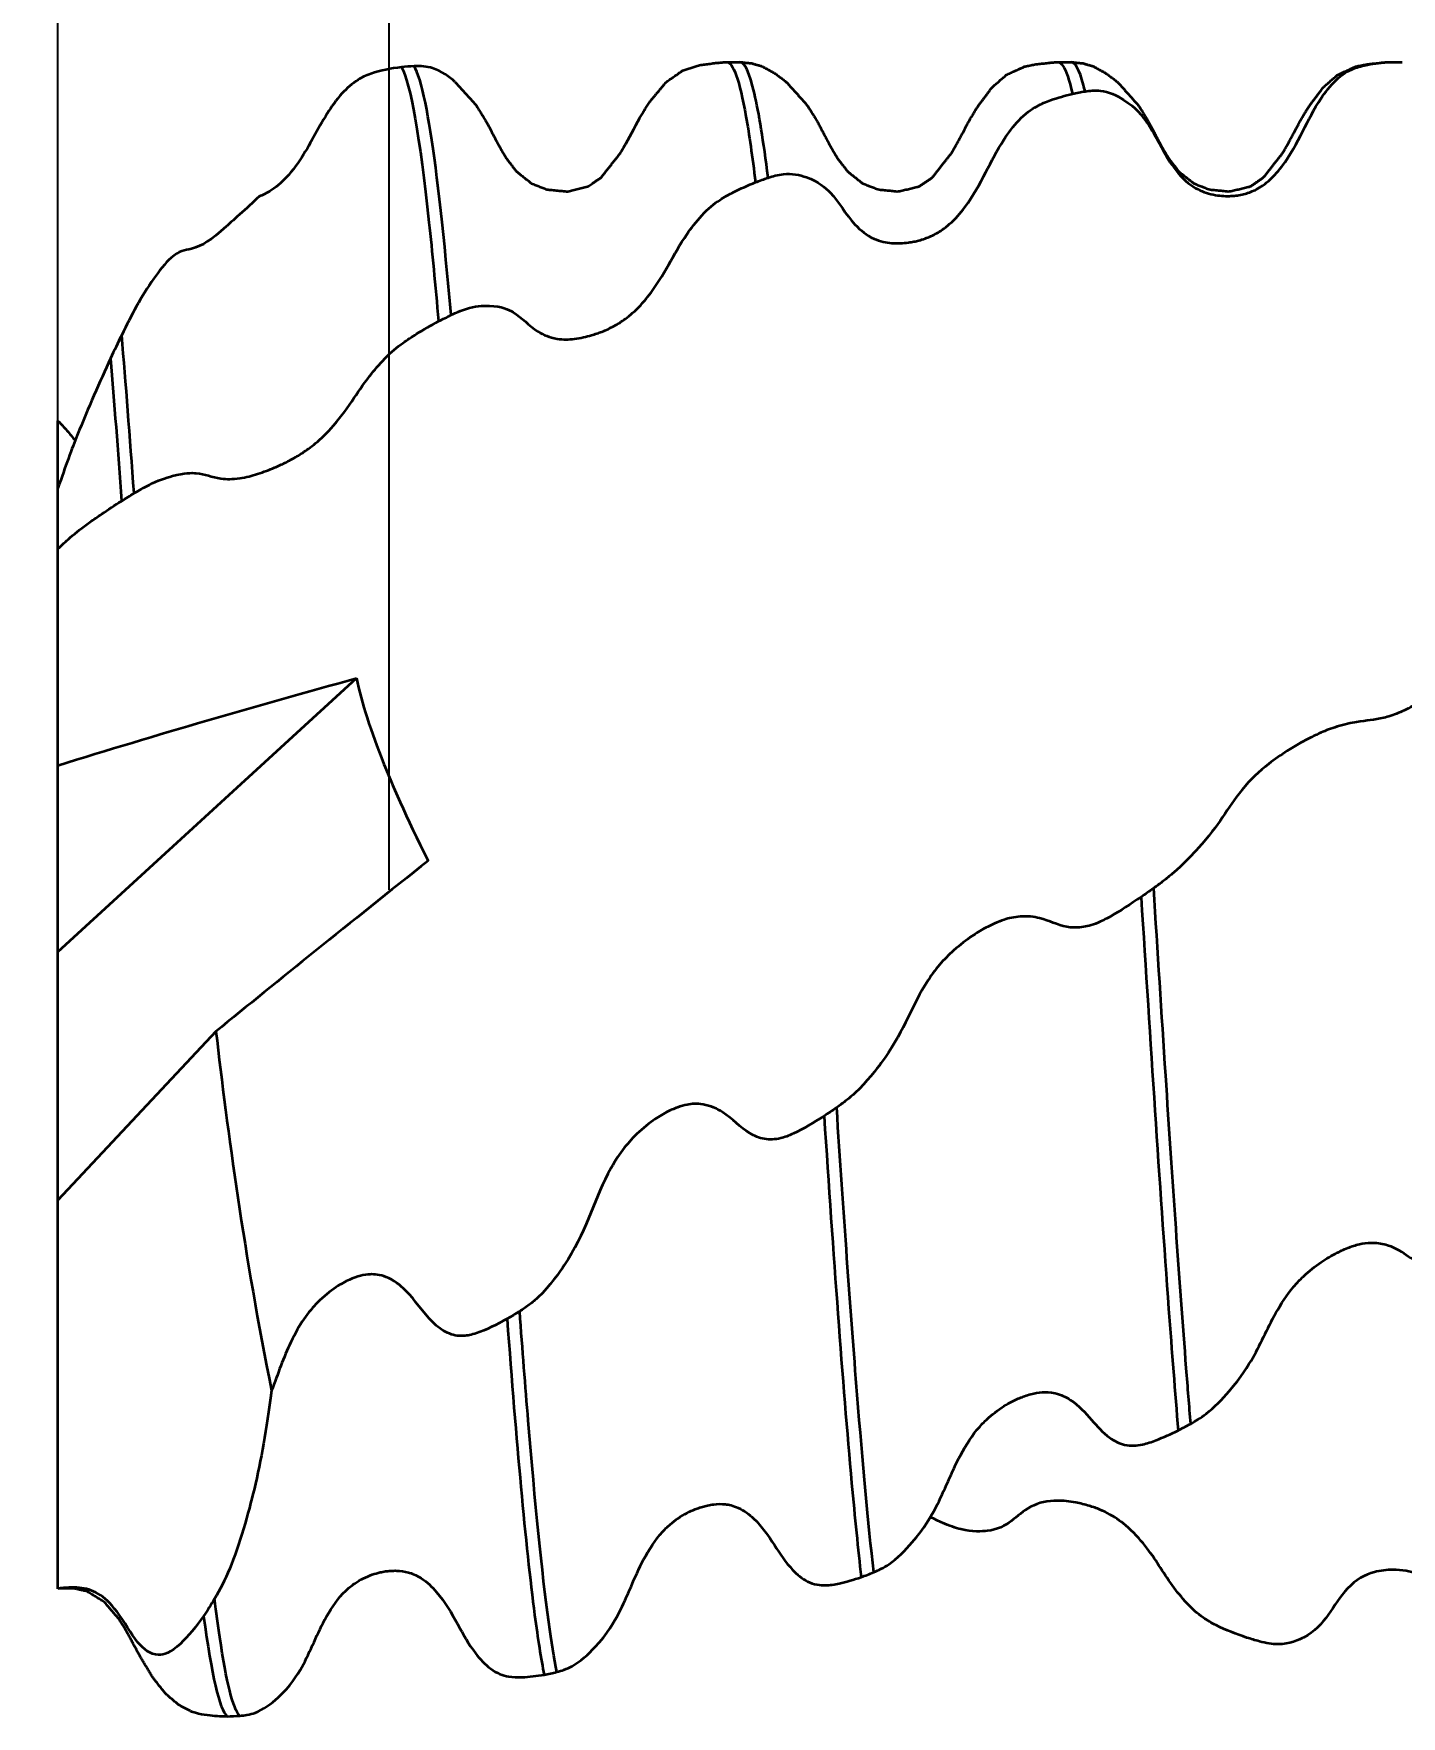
# Model space of a CAD drawing. Header units: millimetres. Extents: x -47.8 to 42.4, y 0.1 to 31.3.
# Drawn here: x -39.97 to -31.71, y 0.09 to 10.25 of the extents above; entities that cross this region are included whole.
import ezdxf

# ---------------------------------------------------------------- set-up
doc = ezdxf.new("R2010")
doc.units = ezdxf.units.MM
doc.styles.add('工程字', font='gbenor.shx', dxfattribs={"bigfont": 'gbcbig.shx'})
doc.dimstyles.new('ZQH', dxfattribs={"dimtxt": 3, "dimasz": 2.5, "dimexe": 1.25, "dimexo": 0, "dimgap": 0.5, "dimtad": 1, "dimdec": 3, "dimdsep": 46, "dimtxsty": '工程字', "dimblk": 'CLOSEDBLANK', "dimcen": -0.8, "dimclrd": 3, "dimclre": 3, "dimclrt": 3, "dimadec": 1, "dimazin": 2, "dimtfac": 1, "dimtdec": 3, "dimtofl": 0, "dimtmove": 0, "dimatfit": 3, "dimldrblk": 'CLOSEDBLANK', "dimfxl": 1, "dimtolj": 1, "dimtzin": 0, "dimarcsym": 0})

# ---------------------------------------------------------------- blocks, each defined once
blk = doc.blocks.new('_ClosedBlank')
at = {"color": 0, "linetype": 'ByBlock', "lineweight": -2}
for p, q in [((-1, 0.1667), (0, 0)), ((-1, 0.1667), (-1, -0.1667)), ((0, 0), (-1, -0.1667))]:
    blk.add_line(p, q, dxfattribs=at)
blk = doc.blocks.new('*D7')
at = {"color": 3, "lineweight": -2}
for p, q in [((-39.827, 5.079), (-39.827, 14.048)), ((-37.827, 5.079), (-37.827, 14.048)), ((-39.827, 12.798), (-47.827, 12.798)), ((-35.327, 12.798), (-32.827, 12.798))]:
    blk.add_line(p, q, dxfattribs=at)
at = {"layer": 'Defpoints', "color": 0}
for p in [(-37.827, 12.798), (-39.827, 5.079), (-37.827, 5.079)]:
    blk.add_point(p, dxfattribs=at)
at = {"color": 3, "lineweight": -2, "xscale": 2.5, "yscale": 2.5, "zscale": 2.5}
blk.add_blockref('_ClosedBlank', (-39.827, 12.798), dxfattribs=at)
at = {"color": 3, "lineweight": -2, "xscale": 2.5, "yscale": 2.5, "zscale": 2.5, "rotation": 180}
blk.add_blockref('_ClosedBlank', (-37.827, 12.798), dxfattribs=at)
at = {"color": 3, "insert": (-46.327, 14.798), "char_height": 3, "attachment_point": 5, "style": '工程字'}
blk.add_mtext('\\A1;P', dxfattribs=at)
blk = doc.blocks.new('*D8')
at = {"color": 3, "lineweight": -2}
for p, q in [((-39.827, 5.079), (-39.827, 20.722)), ((-14.827, 5.079), (-14.827, 20.722)), ((-37.327, 19.472), (-17.327, 19.472))]:
    blk.add_line(p, q, dxfattribs=at)
at = {"layer": 'Defpoints', "color": 0}
for p in [(-14.827, 19.472), (-39.827, 5.079), (-14.827, 5.079)]:
    blk.add_point(p, dxfattribs=at)
at = {"color": 3, "lineweight": -2, "xscale": 2.5, "yscale": 2.5, "zscale": 2.5, "rotation": 180}
blk.add_blockref('_ClosedBlank', (-39.827, 19.472), dxfattribs=at)
at = {"color": 3, "lineweight": -2, "xscale": 2.5, "yscale": 2.5, "zscale": 2.5}
blk.add_blockref('_ClosedBlank', (-14.827, 19.472), dxfattribs=at)
at = {"color": 3, "insert": (-27.327, 21.472), "char_height": 3, "attachment_point": 5, "style": '工程字'}
blk.add_mtext('\\A1;Le', dxfattribs=at)
blk = doc.blocks.new('*D9')
at = {"color": 3, "lineweight": -2}
for p, q in [((-39.827, 5.079), (-39.827, 28.585)), ((35.173, 5.079), (35.173, 28.585)), ((-37.327, 27.335), (32.673, 27.335))]:
    blk.add_line(p, q, dxfattribs=at)
at = {"layer": 'Defpoints', "color": 0}
for p in [(35.173, 27.335), (-39.827, 5.079), (35.173, 5.079)]:
    blk.add_point(p, dxfattribs=at)
at = {"color": 3, "lineweight": -2, "xscale": 2.5, "yscale": 2.5, "zscale": 2.5}
for p, rotation in [((-39.827, 27.335), 180), ((35.173, 27.335), 360)]:
    blk.add_blockref('_ClosedBlank', p, dxfattribs=dict(at, rotation=rotation))
at = {"color": 3, "insert": (-2.327, 29.335), "char_height": 3, "attachment_point": 5, "style": '工程字'}
blk.add_mtext('\\A1;L', dxfattribs=at)

msp = doc.modelspace()

# ---------------------------------------------------------------- linework, layer by layer
at = {"color": 4, "lineweight": 35}
for p, q in [((-35.7877, 10.0785), (-35.7083, 10.0785)), ((-33.7877, 10.0785), (-33.7083, 10.0785)), ((-31.7877, 10.0785), (-31.7178, 10.0785)), ((-39.8271, 4.7035), (-38.0237, 6.3567)), ((-39.8271, 4.7035), (-39.8271, 5.8304)), ((-39.8271, 3.2035), (-39.8271, 4.7035)), ((-38.8729, 4.2233), (-39.8271, 3.2035)), ((-39.8271, 0.8572), (-39.8271, 3.2035))]:
    msp.add_line(p, q, dxfattribs=at)
msp.add_ellipse((-39.8271, 5.0785), major_axis=(1.6328, 4.9927), ratio=0.1654572, start_param=0.8904387, end_param=0.9279849, dxfattribs=at)
at = {"color": 4, "lineweight": 35, "extrusion": (0, 0, -1)}
msp.add_ellipse((-39.8271, 5.0785), major_axis=(-0.0025, 5), ratio=0.3659748, start_param=2.5995169, end_param=2.6412081, dxfattribs=at)
at = {"color": 4, "lineweight": 35}
for points, degree, knots in [([(-36.3146, 9.7386), (-36.2542, 9.8365), (-36.1536, 9.9574), (-36.0527, 10.0276), (-35.9565, 10.0588), (-35.8521, 10.0735), (-35.7891, 10.0785)], 1, [0, 0, 0.14806592, 0.37926019, 0.57191708, 0.70271638, 0.81483643, 0.8782592, 0.8782592]), ([(-35.7891, 10.0778), (-35.7499, 10.08), (-35.7107, 9.9691), (-35.6715, 9.7494), (-35.6524, 9.6419), (-35.6332, 9.5089), (-35.614, 9.3525)], 3, [18.98772853, 18.98772853, 18.98772853, 18.98772853, 19.35719681, 19.35719681, 19.35719681, 19.53798258, 19.53798258, 19.53798258, 19.53798258]), ([(-35.538, 9.3799), (-35.5655, 9.5999), (-35.5929, 9.7713), (-35.6499, 10.0151), (-35.679, 10.0785), (-35.7083, 10.0785)], 3, [328.1729647, 328.1729647, 328.1729647, 328.1729647, 329.4754411, 329.4754411, 330.8627582, 330.8627582, 330.8627582, 330.8627582]), ([(-35.7075, 10.0785), (-35.6367, 10.071), (-35.5766, 10.054), (-35.4981, 10.0111), (-35.4279, 9.9583), (-35.3013, 9.8169), (-35.2463, 9.728), (-35.2233, 9.686), (-35.2047, 9.6507), (-35.1942, 9.6307), (-35.1785, 9.6008), (-35.1642, 9.5742), (-35.1457, 9.5411), (-35.1174, 9.4949), (-35.0561, 9.4158), (-34.966, 9.345), (-34.8736, 9.309), (-34.7504, 9.2967), (-34.6245, 9.3277), (-34.5464, 9.3809), (-34.428, 9.5313), (-34.3945, 9.5904), (-34.3767, 9.6236), (-34.3571, 9.6607), (-34.3388, 9.6948), (-34.3144, 9.7389), (-34.2729, 9.8081), (-34.1849, 9.9255), (-34.0959, 10.0033), (-33.9894, 10.0508), (-33.9294, 10.0639), (-33.8309, 10.0753), (-33.7891, 10.0785)], 1, [0, 0, 0.0848915, 0.1757024, 0.2988915, 0.4065283, 0.6751992, 0.8216296, 0.8782854, 0.9201373, 0.9427318, 0.9774262, 1.0118863, 1.0616634, 1.1463179, 1.326173, 1.5247968, 1.6617278, 1.8195675, 2.0081102, 2.1686922, 2.4824425, 2.5694887, 2.6091838, 2.6510819, 2.6914842, 2.7486868, 2.8503, 3.0594251, 3.2428967, 3.4108505, 3.4817646, 3.5846915, 3.626659, 3.626659]), ([(-33.7891, 10.0781), (-33.7784, 10.079), (-33.7676, 10.0715), (-33.7569, 10.0551), (-33.7377, 10.026), (-33.7185, 9.9698), (-33.6993, 9.8872)], 3, [25.27091384, 25.27091384, 25.27091384, 25.27091384, 25.37225146, 25.37225146, 25.37225146, 25.55303722, 25.55303722, 25.55303722, 25.55303722]), ([(-33.6234, 9.9015), (-33.6266, 9.9151), (-33.6299, 9.9278), (-33.6583, 10.0322), (-33.6833, 10.0785), (-33.7083, 10.0785)], 3, [297.9423643, 297.9423643, 297.9423643, 297.9423643, 298.0968276, 298.0968276, 299.2834973, 299.2834973, 299.2834973, 299.2834973]), ([(-33.7075, 10.0785), (-33.6367, 10.071), (-33.5766, 10.054), (-33.4981, 10.0111), (-33.4279, 9.9583), (-33.3013, 9.8169), (-33.2463, 9.728), (-33.2233, 9.686), (-33.2047, 9.6507), (-33.1942, 9.6307), (-33.1785, 9.6008), (-33.1642, 9.5742), (-33.1457, 9.5411), (-33.1174, 9.4949), (-33.0561, 9.4158), (-32.966, 9.345), (-32.8736, 9.309), (-32.7504, 9.2967), (-32.6245, 9.3277), (-32.5464, 9.3809), (-32.428, 9.5313), (-32.3945, 9.5904), (-32.3767, 9.6236), (-32.3571, 9.6607), (-32.3388, 9.6948), (-32.3144, 9.7389), (-32.2729, 9.8081), (-32.1849, 9.9255), (-32.0959, 10.0033), (-31.9894, 10.0508), (-31.9294, 10.0639), (-31.8309, 10.0753), (-31.7891, 10.0785)], 1, [0, 0, 0.0848915, 0.1757024, 0.2988915, 0.4065283, 0.6751992, 0.8216296, 0.8782854, 0.9201373, 0.9427318, 0.9774262, 1.0118863, 1.0616634, 1.1463179, 1.326173, 1.5247968, 1.6617278, 1.8195675, 2.0081102, 2.1686922, 2.4824425, 2.5694887, 2.6091838, 2.6510819, 2.6914842, 2.7486868, 2.8503, 3.0594251, 3.2428967, 3.4108505, 3.4817646, 3.5846915, 3.626659, 3.626659]), ([(-33.6234, 9.9015), (-33.6088, 9.9036), (-33.5941, 9.9053), (-33.5632, 9.907), (-33.5468, 9.9069), (-33.4795, 9.9002), (-33.4331, 9.8773), (-33.3184, 9.8052), (-33.2753, 9.7511), (-33.1951, 9.6333), (-33.1553, 9.5402), (-33.0661, 9.4097), (-33.0292, 9.3669), (-32.9663, 9.3225), (-32.9483, 9.3121), (-32.896, 9.2884), (-32.8598, 9.2783), (-32.8071, 9.2708), (-32.791, 9.2695), (-32.7641, 9.2688), (-32.7535, 9.2689), (-32.7329, 9.2699), (-32.723, 9.2708), (-32.7005, 9.2735), (-32.6879, 9.2757), (-32.6516, 9.2837), (-32.6278, 9.2914), (-32.5852, 9.3108), (-32.5582, 9.3254), (-32.4926, 9.3786), (-32.4619, 9.4122), (-32.3835, 9.5154), (-32.3451, 9.5892), (-32.2743, 9.7278), (-32.2404, 9.7948), (-32.1728, 9.8973), (-32.143, 9.9356), (-32.0693, 10.0057), (-32.0331, 10.0257), (-31.9732, 10.0496), (-31.9451, 10.057), (-31.8744, 10.0706), (-31.8294, 10.0746), (-31.7847, 10.0783)], 3, [0.0059079, 0.0059079, 0.0059079, 0.0059079, 0.0595455, 0.0595455, 0.1209714, 0.1209714, 0.3173492, 0.3173492, 0.6499096, 0.6499096, 1.3029849, 1.3029849, 1.6735751, 1.6735751, 1.8115898, 1.8115898, 2.0467577, 2.0467577, 2.1474436, 2.1474436, 2.2131518, 2.2131518, 2.2736273, 2.2736273, 2.3502339, 2.3502339, 2.4952294, 2.4952294, 2.6187879, 2.6187879, 2.7539693, 2.7539693, 3.0041088, 3.0041088, 3.2433425, 3.2433425, 3.3995627, 3.3995627, 3.5859576, 3.5859576, 3.7399553, 3.7399553, 3.9801747, 3.9801747, 3.9801747, 3.9801747]), ([(-37.7524, 10.0479), (-37.8152, 10.0385), (-37.8787, 10.0285), (-37.967, 9.9973), (-37.9921, 9.9853), (-38.0502, 9.9492), (-38.0825, 9.9203), (-38.1453, 9.8505), (-38.1747, 9.8088), (-38.2605, 9.6731), (-38.3054, 9.5763), (-38.3987, 9.4366), (-38.4376, 9.3874), (-38.5195, 9.3139), (-38.5521, 9.2938), (-38.5904, 9.2751), (-38.6015, 9.2705), (-38.6125, 9.2663)], 3, [0, 0, 0, 0, 0.2267819, 0.2267819, 0.3431896, 0.3431896, 0.5285956, 0.5285956, 0.7392274, 0.7392274, 1.2179609, 1.2179609, 1.4812185, 1.4812185, 1.6941501, 1.6941501, 1.7784246, 1.7784246, 1.7784246, 1.7784246]), ([(-37.7524, 10.0479), (-37.697, 9.9517), (-37.6416, 9.6248), (-37.5862, 9.1099), (-37.567, 8.9316), (-37.5478, 8.7314), (-37.5287, 8.5124)], 3, [12.81990161, 12.81990161, 12.81990161, 12.81990161, 13.34214217, 13.34214217, 13.34214217, 13.52292793, 13.52292793, 13.52292793, 13.52292793]), ([(-37.4292, 9.9595), (-37.4614, 9.9873), (-37.5111, 10.0245), (-37.5818, 10.0463), (-37.5992, 10.0497), (-37.6365, 10.0536), (-37.6564, 10.0541), (-37.6764, 10.0535)], 3, [4.12157867, 4.12157867, 4.12157867, 4.12157867, 4.28427623, 4.28427623, 4.33456912, 4.33456912, 4.38863904, 4.38863904, 4.38863904, 4.38863904]), ([(-37.4527, 8.5508), (-37.463, 8.6671), (-37.4732, 8.7781), (-37.5251, 9.3066), (-37.5662, 9.6286), (-37.6307, 9.9433), (-37.6536, 10.0176), (-37.6764, 10.0535)], 3, [358.4054187, 358.4054187, 358.4054187, 358.4054187, 358.8928912, 358.8928912, 360.8540545, 360.8540545, 361.9383842, 361.9383842, 361.9383842, 361.9383842]), ([(-37.4293, 9.9594), (-37.3057, 9.8233), (-37.2507, 9.7356), (-37.2255, 9.6901), (-37.205, 9.6513), (-37.1942, 9.6307), (-37.1785, 9.6007), (-37.1642, 9.5741), (-37.1457, 9.5411), (-37.1174, 9.4948), (-37.0561, 9.4157), (-36.9658, 9.3449), (-36.8737, 9.309), (-36.7504, 9.2967), (-36.6245, 9.3277), (-36.5464, 9.3809), (-36.4279, 9.5314), (-36.4105, 9.5615)], 1, [0, 0, 0.2593101, 0.4062076, 0.4689548, 0.515173, 0.5384938, 0.5732551, 0.6077143, 0.6575145, 0.7422118, 0.9222072, 1.1208787, 1.2574989, 1.4154245, 1.6039417, 1.7645412, 2.0783234, 2.1261054, 2.1261054]), ([(-35.538, 9.3799), (-35.5234, 9.3846), (-35.5088, 9.3889), (-35.4778, 9.3965), (-35.4614, 9.3997), (-35.3942, 9.4073), (-35.3478, 9.3969), (-35.233, 9.3573), (-35.19, 9.3188), (-35.1097, 9.2325), (-35.07, 9.1595), (-34.9808, 9.0623), (-34.9438, 9.0316), (-34.8809, 9.0036), (-34.863, 8.9976), (-34.8106, 8.9856), (-34.7745, 8.9827), (-34.7217, 8.9848), (-34.7056, 8.9862), (-34.6788, 8.9899), (-34.6681, 8.9918), (-34.6475, 8.996), (-34.6376, 8.9983), (-34.6152, 9.0043), (-34.6026, 9.0083), (-34.5662, 9.0212), (-34.5424, 9.0318), (-34.4998, 9.0558), (-34.4729, 9.073), (-34.4072, 9.1308), (-34.3765, 9.1657), (-34.2982, 9.2704), (-34.2598, 9.3429), (-34.1889, 9.4794), (-34.155, 9.5457), (-34.0874, 9.6504), (-34.0577, 9.6906), (-33.984, 9.7678), (-33.9477, 9.7929), (-33.8879, 9.8258), (-33.8597, 9.8378), (-33.789, 9.8635), (-33.7441, 9.8755), (-33.6993, 9.8872)], 3, [0.0059079, 0.0059079, 0.0059079, 0.0059079, 0.0595455, 0.0595455, 0.1209714, 0.1209714, 0.3173492, 0.3173492, 0.6499096, 0.6499096, 1.3029849, 1.3029849, 1.6735751, 1.6735751, 1.8115898, 1.8115898, 2.0467577, 2.0467577, 2.1474436, 2.1474436, 2.2131518, 2.2131518, 2.2736273, 2.2736273, 2.3502339, 2.3502339, 2.4952294, 2.4952294, 2.6187879, 2.6187879, 2.7539693, 2.7539693, 3.0041088, 3.0041088, 3.2433425, 3.2433425, 3.3995627, 3.3995627, 3.5859576, 3.5859576, 3.7399553, 3.7399553, 3.9801747, 3.9801747, 3.9801747, 3.9801747]), ([(-37.4527, 8.5508), (-37.4381, 8.5578), (-37.4235, 8.5645), (-37.3925, 8.5775), (-37.3761, 8.5837), (-37.3088, 8.6052), (-37.2624, 8.6079), (-37.1477, 8.6036), (-37.1046, 8.5836), (-37.0244, 8.5348), (-36.9846, 8.4871), (-36.8954, 8.4303), (-36.8585, 8.4139), (-36.7956, 8.4043), (-36.7776, 8.403), (-36.7253, 8.4036), (-36.6891, 8.4081), (-36.6364, 8.4196), (-36.6203, 8.4237), (-36.5934, 8.4315), (-36.5828, 8.435), (-36.5622, 8.4421), (-36.5523, 8.4457), (-36.5298, 8.4546), (-36.5172, 8.46), (-36.4809, 8.4769), (-36.4571, 8.4897), (-36.4145, 8.5165), (-36.3875, 8.5351), (-36.3219, 8.5934), (-36.2912, 8.627), (-36.2128, 8.7258), (-36.1744, 8.7918), (-36.1036, 8.9164), (-36.0697, 8.9773), (-36.0021, 9.0769), (-35.9723, 9.1159), (-35.8986, 9.1949), (-35.8624, 9.2231), (-35.8025, 9.2628), (-35.7744, 9.2785), (-35.7037, 9.3144), (-35.6587, 9.3336), (-35.614, 9.3525)], 3, [0.0059079, 0.0059079, 0.0059079, 0.0059079, 0.0595455, 0.0595455, 0.1209714, 0.1209714, 0.3173492, 0.3173492, 0.6499096, 0.6499096, 1.3029849, 1.3029849, 1.6735751, 1.6735751, 1.8115898, 1.8115898, 2.0467577, 2.0467577, 2.1474436, 2.1474436, 2.2131518, 2.2131518, 2.2736273, 2.2736273, 2.3502339, 2.3502339, 2.4952294, 2.4952294, 2.6187879, 2.6187879, 2.7539693, 2.7539693, 3.0041088, 3.0041088, 3.2433425, 3.2433425, 3.3995627, 3.3995627, 3.5859576, 3.5859576, 3.7399553, 3.7399553, 3.9801747, 3.9801747, 3.9801747, 3.9801747]), ([(-38.6125, 9.2663), (-38.6821, 9.1992), (-38.7895, 9.1044), (-38.9059, 9.0013), (-38.9509, 8.9693), (-39.0627, 8.94), (-39.095, 8.9383), (-39.1799, 8.8634), (-39.218, 8.8132), (-39.3268, 8.6586), (-39.3828, 8.5508), (-39.4421, 8.4293)], 3, [-1.4864867, -1.4864867, -1.4864867, -1.4864867, -1.3960611, -1.3960611, -0.9840439, -0.9840439, -0.738151, -0.738151, -0.5438144, -0.5438144, -0.0127545, -0.0127545, -0.0127545, -0.0127545]), ([(-39.3673, 7.4737), (-39.3527, 7.4824), (-39.3381, 7.491), (-39.3071, 7.5084), (-39.2907, 7.5173), (-39.2235, 7.5509), (-39.1771, 7.5666), (-39.0623, 7.5981), (-39.0193, 7.5978), (-38.939, 7.59), (-38.8993, 7.5711), (-38.8101, 7.5587), (-38.7731, 7.5578), (-38.7102, 7.5673), (-38.6923, 7.5709), (-38.6399, 7.584), (-38.6038, 7.5956), (-38.551, 7.6156), (-38.5349, 7.6221), (-38.5081, 7.6335), (-38.4974, 7.6383), (-38.4768, 7.6478), (-38.4669, 7.6525), (-38.4445, 7.6636), (-38.4319, 7.6701), (-38.3955, 7.6898), (-38.3717, 7.7037), (-38.3291, 7.7316), (-38.3022, 7.7502), (-38.2365, 7.8048), (-38.2058, 7.8348), (-38.1275, 7.9206), (-38.0891, 7.9753), (-38.0182, 8.0792), (-37.9843, 8.1303), (-37.9167, 8.2176), (-37.887, 8.2528), (-37.8133, 8.3277), (-37.777, 8.3572), (-37.7172, 8.4007), (-37.689, 8.4191), (-37.6183, 8.4626), (-37.5734, 8.4876), (-37.5287, 8.5124)], 3, [0.0059079, 0.0059079, 0.0059079, 0.0059079, 0.0595455, 0.0595455, 0.1209714, 0.1209714, 0.3173492, 0.3173492, 0.6499096, 0.6499096, 1.3029849, 1.3029849, 1.6735751, 1.6735751, 1.8115898, 1.8115898, 2.0467577, 2.0467577, 2.1474436, 2.1474436, 2.2131518, 2.2131518, 2.2736273, 2.2736273, 2.3502339, 2.3502339, 2.4952294, 2.4952294, 2.6187879, 2.6187879, 2.7539693, 2.7539693, 3.0041088, 3.0041088, 3.2433425, 3.2433425, 3.3995627, 3.3995627, 3.5859576, 3.5859576, 3.7399553, 3.7399553, 3.9801747, 3.9801747, 3.9801747, 3.9801747]), ([(-39.5095, 8.2876), (-39.5738, 8.148), (-39.6456, 7.9873), (-39.7425, 7.7439), (-39.7822, 7.6392), (-39.8271, 7.5041)], 3, [-1.4660987, -1.4660987, -1.4660987, -1.4660987, -0.5447453, -0.5447453, -0.0839831, -0.0839831, -0.0839831, -0.0839831]), ([(-39.8271, 7.9119), (-39.8083, 7.8926), (-39.7901, 7.8728), (-39.7543, 7.8318), (-39.7378, 7.8117), (-39.723, 7.7927)], 3, [0.23719962, 0.23719962, 0.23719962, 0.23719962, 0.31734923, 0.31734923, 0.40208849, 0.40208849, 0.40208849, 0.40208849]), ([(-39.8271, 7.1376), (-39.8044, 7.1598), (-39.7797, 7.1828), (-39.7164, 7.2376), (-39.6794, 7.2667), (-39.6111, 7.3157), (-39.5871, 7.3323), (-39.5243, 7.3745), (-39.4837, 7.4008), (-39.4433, 7.4268)], 3, [2.2034338, 2.2034338, 2.2034338, 2.2034338, 2.29191259, 2.29191259, 2.409599, 2.409599, 2.47080904, 2.47080904, 2.57244783, 2.57244783, 2.57244783, 2.57244783]), ([(-39.8271, 5.8304), (-39.8271, 5.9286), (-39.8271, 6.0178), (-39.8271, 6.1979), (-39.8271, 6.283), (-39.8271, 6.4266), (-39.8271, 6.483), (-39.8271, 6.5922), (-39.8271, 6.6503), (-39.8271, 6.8582), (-39.8271, 6.9696), (-39.8271, 7.1376)], 3, [7.9028226, 7.9028226, 7.9028226, 7.9028226, 8.8710651, 8.8710651, 10.0576295, 10.0576295, 11.1488832, 11.1488832, 12.5130905, 12.5130905, 15.81107, 15.81107, 15.81107, 15.81107]), ([(-38.0237, 6.3567), (-37.9924, 6.2079), (-37.9385, 6.038), (-37.8196, 5.7426), (-37.7231, 5.5141), (-37.5904, 5.2539)], 3, [-7.0771249, -7.0771249, -7.0771249, -7.0771249, -4.8085646, -4.8085646, -3.7302307, -3.7302307, -3.7302307, -3.7302307]), ([(-31.3703, 6.3612), (-31.433, 6.3195), (-31.4965, 6.2772), (-31.5848, 6.2223), (-31.6099, 6.2074), (-31.6681, 6.175), (-31.7003, 6.1595), (-31.7631, 6.1334), (-31.7925, 6.1241), (-31.8783, 6.1028), (-31.9233, 6.1015), (-32.0166, 6.0861), (-32.0555, 6.078), (-32.1374, 6.0528), (-32.1699, 6.0402), (-32.2166, 6.02), (-32.2362, 6.0108), (-32.2778, 5.9901), (-32.3, 5.9783), (-32.3491, 5.9507), (-32.3761, 5.9345), (-32.4416, 5.8926), (-32.4797, 5.8658), (-32.5725, 5.7937), (-32.6247, 5.7448), (-32.7652, 5.5727), (-32.8125, 5.4688), (-32.9668, 5.3006), (-33.0287, 5.2339), (-33.1143, 5.1604), (-33.1317, 5.1463), (-33.169, 5.1174), (-33.1889, 5.1027), (-33.2089, 5.0883)], 3, [0, 0, 0, 0, 0.2267819, 0.2267819, 0.3431896, 0.3431896, 0.5285956, 0.5285956, 0.7392274, 0.7392274, 1.2179609, 1.2179609, 1.4812185, 1.4812185, 1.6941501, 1.6941501, 1.8427776, 1.8427776, 2.0108827, 2.0108827, 2.2240391, 2.2240391, 2.5524268, 2.5524268, 3.1154201, 3.1154201, 4.0767916, 4.0767916, 4.2842762, 4.2842762, 4.3345691, 4.3345691, 4.388639, 4.388639, 4.388639, 4.388639]), ([(-32.9851, 1.8533), (-32.9941, 1.9611), (-33.0031, 2.0729), (-33.0537, 2.7209), (-33.0948, 3.3219), (-33.1606, 4.3294), (-33.1848, 4.7087), (-33.2089, 5.0883)], 3, [287.8654356, 287.8654356, 287.8654356, 287.8654356, 288.2910109, 288.2910109, 290.2521743, 290.2521743, 291.3984782, 291.3984782, 291.3984782, 291.3984782]), ([(-33.2849, 5.035), (-33.3477, 4.9932), (-33.4112, 4.9509), (-33.4995, 4.9012), (-33.5246, 4.8887), (-33.5827, 4.8644), (-33.615, 4.856), (-33.6777, 4.8481), (-33.7072, 4.85), (-33.793, 4.8658), (-33.8379, 4.892), (-33.9312, 4.9152), (-33.9701, 4.9205), (-34.052, 4.9145), (-34.0846, 4.9068), (-34.1312, 4.8917), (-34.1508, 4.884), (-34.1925, 4.8654), (-34.2147, 4.8541), (-34.2637, 4.8265), (-34.2907, 4.8095), (-34.3563, 4.764), (-34.3943, 4.7335), (-34.4871, 4.6479), (-34.5394, 4.5862), (-34.6799, 4.3557), (-34.7272, 4.2031), (-34.8814, 3.9973), (-34.9434, 3.9166), (-35.029, 3.8367), (-35.0464, 3.8218), (-35.0837, 3.7921), (-35.1035, 3.7774), (-35.1236, 3.7633)], 3, [0, 0, 0, 0, 0.2267819, 0.2267819, 0.3431896, 0.3431896, 0.5285956, 0.5285956, 0.7392274, 0.7392274, 1.2179609, 1.2179609, 1.4812185, 1.4812185, 1.6941501, 1.6941501, 1.8427776, 1.8427776, 2.0108827, 2.0108827, 2.2240391, 2.2240391, 2.5524268, 2.5524268, 3.1154201, 3.1154201, 4.0767916, 4.0767916, 4.2842762, 4.2842762, 4.3345691, 4.3345691, 4.388639, 4.388639, 4.388639, 4.388639]), ([(-33.2849, 5.035), (-33.2295, 4.1647), (-33.1741, 3.2974), (-33.1187, 2.5468), (-33.0995, 2.287), (-33.0803, 2.041), (-33.0611, 1.8128)], 3, [26.85502912, 26.85502912, 26.85502912, 26.85502912, 27.37726967, 27.37726967, 27.37726967, 27.55805543, 27.55805543, 27.55805543, 27.55805543]), ([(-35.1996, 3.712), (-35.2623, 3.673), (-35.3258, 3.6338), (-35.4141, 3.5927), (-35.4392, 3.5836), (-35.4974, 3.5692), (-35.5296, 3.5685), (-35.5924, 3.5792), (-35.6218, 3.5922), (-35.7076, 3.644), (-35.7526, 3.6958), (-35.8459, 3.756), (-35.8848, 3.7743), (-35.9667, 3.788), (-35.9992, 3.7856), (-36.0459, 3.7768), (-36.0655, 3.7711), (-36.1072, 3.756), (-36.1293, 3.746), (-36.1784, 3.7204), (-36.2054, 3.7037), (-36.2709, 3.6578), (-36.309, 3.6258), (-36.4018, 3.5329), (-36.4541, 3.4628), (-36.5945, 3.1903), (-36.6418, 2.9999), (-36.7961, 2.7712), (-36.858, 2.6824), (-36.9436, 2.6017), (-36.961, 2.5872), (-36.9983, 2.5587), (-37.0182, 2.5451), (-37.0382, 2.5323)], 3, [0, 0, 0, 0, 0.2267819, 0.2267819, 0.3431896, 0.3431896, 0.5285956, 0.5285956, 0.7392274, 0.7392274, 1.2179609, 1.2179609, 1.4812185, 1.4812185, 1.6941501, 1.6941501, 1.8427776, 1.8427776, 2.0108827, 2.0108827, 2.2240391, 2.2240391, 2.5524268, 2.5524268, 3.1154201, 3.1154201, 4.0767916, 4.0767916, 4.2842762, 4.2842762, 4.3345691, 4.3345691, 4.388639, 4.388639, 4.388639, 4.388639]), ([(-34.8998, 0.9563), (-34.933, 1.2518), (-34.9661, 1.6132), (-35.0409, 2.5447), (-35.0821, 3.1342), (-35.1236, 3.7633)], 3, [318.0956814, 318.0956814, 318.0956814, 318.0956814, 319.6696244, 319.6696244, 321.6296576, 321.6296576, 321.6296576, 321.6296576]), ([(-35.1996, 3.712), (-35.1442, 2.8747), (-35.0887, 2.102), (-35.0333, 1.495), (-35.0141, 1.2849), (-34.995, 1.0943), (-34.9758, 0.9264)], 3, [20.83997447, 20.83997447, 20.83997447, 20.83997447, 21.36221503, 21.36221503, 21.36221503, 21.54300079, 21.54300079, 21.54300079, 21.54300079]), ([(-32.9851, 1.8533), (-32.9705, 1.8616), (-32.9559, 1.8703), (-32.925, 1.89), (-32.9086, 1.9013), (-32.8413, 1.9524), (-32.7949, 2.0018), (-32.6802, 2.1346), (-32.6371, 2.2043), (-32.5568, 2.3469), (-32.5171, 2.4437), (-32.4279, 2.5969), (-32.391, 2.6511), (-32.3281, 2.7205), (-32.3101, 2.7385), (-32.2578, 2.7858), (-32.2216, 2.8134), (-32.1688, 2.8482), (-32.1527, 2.8581), (-32.1259, 2.8735), (-32.1152, 2.8793), (-32.0947, 2.8899), (-32.0848, 2.8948), (-32.0623, 2.9052), (-32.0497, 2.9106), (-32.0134, 2.9249), (-31.9896, 2.9326), (-31.947, 2.9425), (-31.92, 2.9472), (-31.8544, 2.947), (-31.8236, 2.9412), (-31.7453, 2.9159), (-31.7069, 2.8892), (-31.6361, 2.8407), (-31.6022, 2.8183), (-31.5345, 2.7956), (-31.5048, 2.7904), (-31.4311, 2.7941), (-31.3949, 2.8052), (-31.335, 2.8291), (-31.3069, 2.8427), (-31.2362, 2.8798), (-31.1912, 2.9062), (-31.1465, 2.9326)], 3, [0.0059079, 0.0059079, 0.0059079, 0.0059079, 0.0595455, 0.0595455, 0.1209714, 0.1209714, 0.3173492, 0.3173492, 0.6499096, 0.6499096, 1.3029849, 1.3029849, 1.6735751, 1.6735751, 1.8115898, 1.8115898, 2.0467577, 2.0467577, 2.1474436, 2.1474436, 2.2131518, 2.2131518, 2.2736273, 2.2736273, 2.3502339, 2.3502339, 2.4952294, 2.4952294, 2.6187879, 2.6187879, 2.7539693, 2.7539693, 3.0041088, 3.0041088, 3.2433425, 3.2433425, 3.3995627, 3.3995627, 3.5859576, 3.5859576, 3.7399553, 3.7399553, 3.9801747, 3.9801747, 3.9801747, 3.9801747]), ([(-37.1142, 2.4866), (-37.177, 2.4533), (-37.2405, 2.4199), (-37.3288, 2.3905), (-37.3539, 2.3853), (-37.412, 2.3817), (-37.4443, 2.3889), (-37.507, 2.4175), (-37.5365, 2.4407), (-37.6223, 2.5248), (-37.6672, 2.5984), (-37.7605, 2.6913), (-37.7994, 2.7214), (-37.8813, 2.7537), (-37.9139, 2.7569), (-37.9605, 2.7549), (-37.9801, 2.7517), (-38.0218, 2.741), (-38.044, 2.7331), (-38.093, 2.7113), (-38.12, 2.6962), (-38.1856, 2.6532), (-38.2236, 2.6219), (-38.3164, 2.5284), (-38.3687, 2.4549), (-38.4646, 2.2535), (-38.4989, 2.154), (-38.5368, 2.0533)], 3, [0, 0, 0, 0, 0.2267819, 0.2267819, 0.3431896, 0.3431896, 0.5285956, 0.5285956, 0.7392274, 0.7392274, 1.2179609, 1.2179609, 1.4812185, 1.4812185, 1.6941501, 1.6941501, 1.8427776, 1.8427776, 2.0108827, 2.0108827, 2.2240391, 2.2240391, 2.5524268, 2.5524268, 3.1154201, 3.1154201, 3.5933076, 3.5933076, 3.5933076, 3.5933076]), ([(-37.1142, 2.4866), (-37.0588, 1.7423), (-37.0034, 1.1193), (-36.948, 0.6993), (-36.9288, 0.5539), (-36.9096, 0.4324), (-36.8904, 0.3368)], 3, [14.82491983, 14.82491983, 14.82491983, 14.82491983, 15.34716038, 15.34716038, 15.34716038, 15.52794615, 15.52794615, 15.52794615, 15.52794615]), ([(-36.8144, 0.3539), (-36.8304, 0.4362), (-36.8465, 0.5365), (-36.9041, 0.958), (-36.9452, 1.3719), (-37.004, 2.08), (-37.0211, 2.3007), (-37.0382, 2.5323)], 3, [348.3280276, 348.3280276, 348.3280276, 348.3280276, 349.0870745, 349.0870745, 351.0482378, 351.0482378, 351.8608266, 351.8608266, 351.8608266, 351.8608266]), ([(-38.5368, 2.0533), (-38.5692, 1.8076), (-38.5978, 1.6433), (-38.6749, 1.3203), (-38.7308, 1.1191), (-38.8183, 0.91), (-38.8491, 0.8501), (-38.8809, 0.7958)], 3, [-1.9397312, -1.9397312, -1.9397312, -1.9397312, -1.0036417, -1.0036417, -0.3365134, -0.3365134, -0.0141019, -0.0141019, -0.0141019, -0.0141019]), ([(-34.8998, 0.9563), (-34.8852, 0.9627), (-34.8706, 0.9695), (-34.8396, 0.9856), (-34.8232, 0.9952), (-34.756, 1.0401), (-34.7096, 1.0883), (-34.5948, 1.2212), (-34.5518, 1.2956), (-34.4715, 1.45), (-34.4317, 1.5586), (-34.3426, 1.7256), (-34.3056, 1.7837), (-34.2427, 1.8551), (-34.2248, 1.8732), (-34.1724, 1.92), (-34.1363, 1.9462), (-34.0835, 1.9776), (-34.0674, 1.9864), (-34.0406, 1.9995), (-34.0299, 2.0043), (-34.0093, 2.013), (-33.9994, 2.0168), (-33.977, 2.0248), (-33.9643, 2.0287), (-33.928, 2.0384), (-33.9042, 2.0426), (-33.8616, 2.0453), (-33.8347, 2.045), (-33.769, 2.0293), (-33.7383, 2.0146), (-33.66, 1.9632), (-33.6215, 1.9191), (-33.5507, 1.8379), (-33.5168, 1.7994), (-33.4492, 1.7504), (-33.4195, 1.7349), (-33.3457, 1.7175), (-33.3095, 1.721), (-33.2496, 1.7341), (-33.2215, 1.7434), (-33.1508, 1.7707), (-33.1059, 1.7917), (-33.0611, 1.8128)], 3, [0.0059079, 0.0059079, 0.0059079, 0.0059079, 0.0595455, 0.0595455, 0.1209714, 0.1209714, 0.3173492, 0.3173492, 0.6499096, 0.6499096, 1.3029849, 1.3029849, 1.6735751, 1.6735751, 1.8115898, 1.8115898, 2.0467577, 2.0467577, 2.1474436, 2.1474436, 2.2131518, 2.2131518, 2.2736273, 2.2736273, 2.3502339, 2.3502339, 2.4952294, 2.4952294, 2.6187879, 2.6187879, 2.7539693, 2.7539693, 3.0041088, 3.0041088, 3.2433425, 3.2433425, 3.3995627, 3.3995627, 3.5859576, 3.5859576, 3.7399553, 3.7399553, 3.9801747, 3.9801747, 3.9801747, 3.9801747]), ([(-36.8144, 0.3539), (-36.7998, 0.3579), (-36.7852, 0.3624), (-36.7543, 0.3737), (-36.7379, 0.3808), (-36.6706, 0.4164), (-36.6242, 0.4601), (-36.5095, 0.5834), (-36.4664, 0.6572), (-36.3861, 0.8123), (-36.3464, 0.925), (-36.2572, 1.094), (-36.2203, 1.1518), (-36.1574, 1.2201), (-36.1394, 1.2371), (-36.0871, 1.2799), (-36.0509, 1.3028), (-35.9982, 1.3286), (-35.982, 1.3356), (-35.9552, 1.3455), (-35.9445, 1.3491), (-35.924, 1.3551), (-35.9141, 1.3577), (-35.8916, 1.3626), (-35.879, 1.3648), (-35.8427, 1.3691), (-35.8189, 1.3696), (-35.7763, 1.3648), (-35.7493, 1.3595), (-35.6837, 1.3295), (-35.6529, 1.3069), (-35.5746, 1.2331), (-35.5362, 1.1748), (-35.4654, 1.0666), (-35.4315, 1.0149), (-35.3638, 0.9431), (-35.3341, 0.9183), (-35.2604, 0.8811), (-35.2242, 0.8767), (-35.1643, 0.8782), (-35.1362, 0.8825), (-35.0655, 0.8979), (-35.0205, 0.9121), (-34.9758, 0.9264)], 3, [0.0059079, 0.0059079, 0.0059079, 0.0059079, 0.0595455, 0.0595455, 0.1209714, 0.1209714, 0.3173492, 0.3173492, 0.6499096, 0.6499096, 1.3029849, 1.3029849, 1.6735751, 1.6735751, 1.8115898, 1.8115898, 2.0467577, 2.0467577, 2.1474436, 2.1474436, 2.2131518, 2.2131518, 2.2736273, 2.2736273, 2.3502339, 2.3502339, 2.4952294, 2.4952294, 2.6187879, 2.6187879, 2.7539693, 2.7539693, 3.0041088, 3.0041088, 3.2433425, 3.2433425, 3.3995627, 3.3995627, 3.5859576, 3.5859576, 3.7399553, 3.7399553, 3.9801747, 3.9801747, 3.9801747, 3.9801747]), ([(-32.6467, 0.561), (-32.7095, 0.5832), (-32.7729, 0.6062), (-32.8612, 0.651), (-32.8863, 0.666), (-32.9445, 0.7069), (-32.9767, 0.736), (-33.0395, 0.8022), (-33.0689, 0.8396), (-33.1547, 0.9583), (-33.1997, 1.0379), (-33.293, 1.1577), (-33.3319, 1.2008), (-33.4138, 1.2698), (-33.4464, 1.2907), (-33.493, 1.3163), (-33.5126, 1.3256), (-33.5543, 1.343), (-33.5764, 1.3509), (-33.6255, 1.3658), (-33.6525, 1.3723), (-33.7181, 1.3846), (-33.7561, 1.3884), (-33.8489, 1.3889), (-33.9012, 1.3786), (-34.0417, 1.3036), (-34.0889, 1.2197), (-34.2432, 1.2026), (-34.3051, 1.1987), (-34.3907, 1.2201), (-34.4081, 1.2256), (-34.4455, 1.2389), (-34.4653, 1.247), (-34.4854, 1.2556)], 3, [0, 0, 0, 0, 0.2267819, 0.2267819, 0.3431896, 0.3431896, 0.5285956, 0.5285956, 0.7392274, 0.7392274, 1.2179609, 1.2179609, 1.4812185, 1.4812185, 1.6941501, 1.6941501, 1.8427776, 1.8427776, 2.0108827, 2.0108827, 2.2240391, 2.2240391, 2.5524268, 2.5524268, 3.1154201, 3.1154201, 4.0767916, 4.0767916, 4.2842762, 4.2842762, 4.3345691, 4.3345691, 4.388639, 4.388639, 4.388639, 4.388639]), ([(-38.7291, 0.0892), (-38.7145, 0.0905), (-38.6999, 0.0923), (-38.6689, 0.0981), (-38.6525, 0.1022), (-38.5853, 0.1259), (-38.5389, 0.1618), (-38.4241, 0.2668), (-38.3811, 0.3348), (-38.3008, 0.4796), (-38.261, 0.5883), (-38.1719, 0.7471), (-38.1349, 0.8005), (-38.072, 0.8608), (-38.0541, 0.8754), (-38.0017, 0.9113), (-37.9656, 0.9292), (-37.9128, 0.9476), (-37.8967, 0.9523), (-37.8699, 0.9584), (-37.8592, 0.9604), (-37.8386, 0.9634), (-37.8287, 0.9644), (-37.8063, 0.966), (-37.7936, 0.9662), (-37.7573, 0.965), (-37.7335, 0.9616), (-37.6909, 0.9498), (-37.664, 0.9399), (-37.5983, 0.8976), (-37.5676, 0.8688), (-37.4893, 0.7778), (-37.4508, 0.7095), (-37.38, 0.5821), (-37.3461, 0.5208), (-37.2785, 0.4313), (-37.2488, 0.399), (-37.175, 0.3447), (-37.1388, 0.3327), (-37.0789, 0.3224), (-37.0508, 0.3214), (-36.9801, 0.3239), (-36.9352, 0.3302), (-36.8904, 0.3368)], 3, [0.0059079, 0.0059079, 0.0059079, 0.0059079, 0.0595455, 0.0595455, 0.1209714, 0.1209714, 0.3173492, 0.3173492, 0.6499096, 0.6499096, 1.3029849, 1.3029849, 1.6735751, 1.6735751, 1.8115898, 1.8115898, 2.0467577, 2.0467577, 2.1474436, 2.1474436, 2.2131518, 2.2131518, 2.2736273, 2.2736273, 2.3502339, 2.3502339, 2.4952294, 2.4952294, 2.6187879, 2.6187879, 2.7539693, 2.7539693, 3.0041088, 3.0041088, 3.2433425, 3.2433425, 3.3995627, 3.3995627, 3.5859576, 3.5859576, 3.7399553, 3.7399553, 3.9801747, 3.9801747, 3.9801747, 3.9801747]), ([(-30.732, 0.1547), (-30.7948, 0.1666), (-30.8583, 0.1793), (-30.9466, 0.2134), (-30.9717, 0.2262), (-31.0299, 0.2635), (-31.0621, 0.2927), (-31.1249, 0.3624), (-31.1543, 0.4036), (-31.2401, 0.5372), (-31.285, 0.6314), (-31.3783, 0.7684), (-31.4172, 0.8168), (-31.4992, 0.8901), (-31.5317, 0.9105), (-31.5784, 0.934), (-31.598, 0.9419), (-31.6396, 0.9554), (-31.6618, 0.9606), (-31.7108, 0.9688), (-31.7379, 0.9709), (-31.8034, 0.9709), (-31.8415, 0.9661), (-31.9342, 0.9417), (-31.9865, 0.9125), (-32.127, 0.7636), (-32.1743, 0.6279), (-32.3286, 0.5492), (-32.3905, 0.5213), (-32.4761, 0.5213), (-32.4935, 0.5229), (-32.5308, 0.5287), (-32.5506, 0.5332), (-32.5707, 0.5384)], 3, [0, 0, 0, 0, 0.2267819, 0.2267819, 0.3431896, 0.3431896, 0.5285956, 0.5285956, 0.7392274, 0.7392274, 1.2179609, 1.2179609, 1.4812185, 1.4812185, 1.6941501, 1.6941501, 1.8427776, 1.8427776, 2.0108827, 2.0108827, 2.2240391, 2.2240391, 2.5524268, 2.5524268, 3.1154201, 3.1154201, 4.0767916, 4.0767916, 4.2842762, 4.2842762, 4.3345691, 4.3345691, 4.388639, 4.388639, 4.388639, 4.388639]), ([(-38.947, 0.6919), (-38.9921, 0.629), (-39.0403, 0.5682), (-39.1461, 0.47), (-39.1871, 0.4559), (-39.2692, 0.4583), (-39.3098, 0.4919), (-39.3888, 0.5871), (-39.424, 0.656), (-39.5489, 0.8231), (-39.6211, 0.8548), (-39.7379, 0.8666), (-39.7845, 0.8637), (-39.8271, 0.8572)], 3, [-2.0867094, -2.0867094, -2.0867094, -2.0867094, -1.9257355, -1.9257355, -1.7284552, -1.7284552, -1.4425365, -1.4425365, -1.0653313, -1.0653313, -0.4143712, -0.4143712, -0.0552052, -0.0552052, -0.0552052, -0.0552052]), ([(-39.0278, 0.1188), (-39.098, 0.1551), (-39.1744, 0.2202), (-39.2487, 0.3124), (-39.3305, 0.447), (-39.352, 0.4868), (-39.3678, 0.5166), (-39.3886, 0.5556), (-39.405, 0.5857), (-39.4243, 0.6196), (-39.4556, 0.6693), (-39.5454, 0.7751), (-39.6523, 0.841), (-39.7321, 0.8588), (-39.8271, 0.8571)], 1, [0, 0, 0.1202748, 0.2763477, 0.4493867, 0.6482291, 0.6965461, 0.730554, 0.7755927, 0.8146017, 0.8662609, 0.9567685, 1.1881399, 1.4002284, 1.5162872, 1.6379396, 1.6379396]), ([(-38.7291, 0.0892), (-38.7695, 0.1306), (-38.8095, 0.2919), (-38.8602, 0.6348), (-38.8706, 0.712), (-38.8809, 0.7958)], 3, [378.5589685, 378.5589685, 378.5589685, 378.5589685, 380.4656879, 380.4656879, 380.9555721, 380.9555721, 380.9555721, 380.9555721]), ([(-39.0277, 0.1188), (-39.0177, 0.1149), (-39.0072, 0.1115), (-38.9729, 0.1018), (-38.9489, 0.0975), (-38.8861, 0.0893), (-38.8455, 0.0875), (-38.8051, 0.086)], 3, [2.38097907, 2.38097907, 2.38097907, 2.38097907, 2.409599, 2.409599, 2.47080904, 2.47080904, 2.57244783, 2.57244783, 2.57244783, 2.57244783])]:
    msp.add_open_spline(points, degree=degree, knots=knots, dxfattribs=at)
for points in [[(-31.7891, 10.0785), (-31.7877, 10.0786), (-31.7862, 10.0785), (-31.7847, 10.0783)], [(-31.7847, 10.0783), (-31.7594, 10.0785), (-31.734, 10.0785), (-31.7087, 10.0785)], [(-37.6764, 10.0535), (-37.7018, 10.0517), (-37.7271, 10.0498), (-37.7524, 10.0479)], [(-33.6993, 9.8872), (-33.674, 9.8921), (-33.6487, 9.8969), (-33.6234, 9.9015)], [(-36.3146, 9.7386), (-36.3479, 9.6798), (-36.3777, 9.6196), (-36.4105, 9.5615)], [(-35.614, 9.3525), (-35.5887, 9.3617), (-35.5633, 9.3708), (-35.538, 9.3799)], [(-37.5287, 8.5124), (-37.5033, 8.5253), (-37.478, 8.5381), (-37.4527, 8.5508)], [(-39.3673, 7.4737), (-39.3923, 7.8178), (-39.4171, 8.1385), (-39.4421, 8.4293)], [(-39.5095, 8.2876), (-39.4874, 8.0218), (-39.4654, 7.7328), (-39.4433, 7.4268)], [(-39.8271, 7.5041), (-39.8271, 7.6476), (-39.8271, 7.7821), (-39.8271, 7.9119)], [(-39.8271, 7.1376), (-39.8271, 7.262), (-39.8271, 7.3843), (-39.8271, 7.5041)], [(-39.4433, 7.4268), (-39.418, 7.4425), (-39.3926, 7.4581), (-39.3673, 7.4737)], [(-39.8271, 5.8304), (-39.2328, 6.0149), (-38.627, 6.1916), (-38.0237, 6.3567)], [(-37.5904, 5.2539), (-38.0637, 4.8787), (-38.5007, 4.5263), (-38.8729, 4.2233)], [(-33.2089, 5.0883), (-33.2343, 5.0705), (-33.2596, 5.0528), (-33.2849, 5.035)], [(-38.8729, 4.2233), (-38.8043, 3.6326), (-38.7011, 2.8614), (-38.5368, 2.0533)], [(-35.1236, 3.7633), (-35.1489, 3.7462), (-35.1742, 3.7291), (-35.1996, 3.712)], [(-37.0382, 2.5323), (-37.0636, 2.517), (-37.0889, 2.5018), (-37.1142, 2.4866)], [(-33.0611, 1.8128), (-33.0358, 1.8263), (-33.0105, 1.8397), (-32.9851, 1.8533)], [(-34.4854, 1.2556), (-34.5094, 1.2665), (-34.5335, 1.2774), (-34.5576, 1.2884)], [(-34.9758, 0.9264), (-34.9505, 0.9363), (-34.9251, 0.9463), (-34.8998, 0.9563)], [(-39.8271, 0.8571), (-39.8271, 0.8571), (-39.8271, 0.8571), (-39.8271, 0.8572)], [(-38.947, 0.6919), (-38.8997, 0.3353), (-38.8524, 0.1266), (-38.8051, 0.086)], [(-32.5707, 0.5384), (-32.596, 0.5459), (-32.6214, 0.5534), (-32.6467, 0.561)], [(-36.8904, 0.3368), (-36.8651, 0.3424), (-36.8398, 0.3481), (-36.8144, 0.3539)], [(-38.8051, 0.086), (-38.7798, 0.087), (-38.7544, 0.088), (-38.7291, 0.0892)]]:
    msp.add_open_spline(points, degree=3, dxfattribs=at)

# ---------------------------------------------------------------- dimensions: what is measured, and where the dimension line sits
at = {"color": 3}
for base, p2, text, picture, middle in [((35.1729, 27.3349), (35.1729, 5.0785), 'L', '*D9', (-2.3271, 27.3349)), ((-14.8271, 19.4716), (-14.8271, 5.0785), 'Le', '*D8', (-27.3271, 19.4716)), ((-37.8271, 12.7978), (-37.8271, 5.0785), 'P', '*D7', (-46.3271, 12.7978))]:
    dim = msp.add_linear_dim(base=base, p1=(-39.8271, 5.0785), p2=p2, angle=180, text=text, dimstyle='ZQH', override={"dimtxt": 3}, dxfattribs=at)
    dim.commit()
    dim.dimension.update_dxf_attribs({"geometry": picture, "text_midpoint": middle, "dimtype": 160})

doc.saveas('drawing.dxf')
